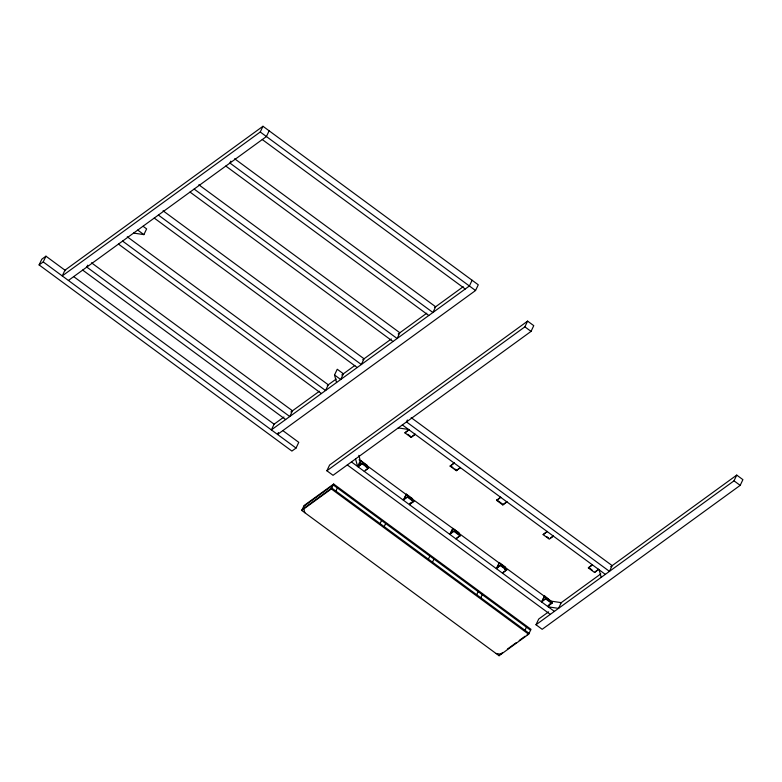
<?xml version="1.0" encoding="UTF-8"?>
<svg xmlns="http://www.w3.org/2000/svg" width="782" height="782" viewBox="0 0 782 782"><rect width="100%" height="100%" fill="white"/><g stroke="black" fill="none" stroke-linecap="round" stroke-linejoin="round"><path stroke-width="1.17" d="M283.025 430.745L298.763 442.338L296.046 448.066L291.911 451.067L39.1 264.922L41.817 259.194L45.952 256.193L65.629 270.68M39.1 264.922L43.225 261.921L45.952 256.193M87.711 265.186L86.802 267.092L289.77 416.532L292.488 410.804L91.484 262.801M133.595 233.085L143.888 234.62L146.615 228.891L143.086 226.291M230.846 161.141L229.937 163.057L432.905 312.497L435.633 306.769L234.62 158.766M262.967 126.273L64.965 270.191L62.237 275.919L260.25 132.002L262.967 126.273L478.271 284.795L475.544 290.523L277.542 434.45L278.451 432.534M269.135 130.809L266.408 136.547L68.405 280.464M334.53 374.979L337.247 369.251L343.415 373.786L340.698 379.524L334.53 374.979L336.563 382.525M301.754 510.451L304.081 505.534L333.67 484.029L530.988 629.314L528.661 634.222L499.072 655.727L301.754 510.451L331.343 488.936L333.67 484.029M326.876 470.764L329.593 465.036L527.596 321.119L533.764 325.654L531.046 331.392L333.034 475.309L326.876 470.764L524.878 326.847L527.596 321.119M335.879 491.067L337.355 487.958M366.347 467.519L367.345 465.417L361.176 460.872L358.684 466.131L362.467 463.374L368.635 467.919L364.275 471.399M361.176 460.872L358.107 466.854L362.467 463.374M472.103 280.259L469.386 285.987L271.374 429.905L274.101 424.176L283.954 417.011M407.393 420.012L406.484 421.918L609.452 571.368L612.179 565.63L411.166 417.637M415.203 434.381L411.068 437.382L404.91 432.847L408.918 429.611M411.068 437.382L415.086 434.157M380.072 523.598L381.548 520.499M384.187 526.628L385.653 523.52M411.567 500.812L412.564 498.711L406.396 494.165L403.903 499.424L407.686 496.668L413.854 501.213L409.494 504.693L410.403 502.777M406.396 494.165L403.326 500.148L407.686 496.668M460.422 467.675L456.287 470.676L450.129 466.14L454.137 462.905M456.287 470.676L460.305 467.45M428.37 559.159L429.846 556.061M432.485 562.19L433.961 559.081M410.042 497.352L459.063 532.943L452.895 528.407L450.403 533.666L454.186 530.91L460.354 535.455L455.994 538.925M452.895 528.407L449.836 534.389L454.186 530.91M506.922 501.917L502.797 504.918L496.629 500.372L500.636 497.147M502.797 504.918L506.804 501.692M476.678 594.731L478.154 591.622M480.783 597.751L482.259 594.652M504.566 569.286L505.563 567.185L499.405 562.649L496.902 567.898L500.695 565.151L506.853 569.687L502.503 573.167M499.405 562.649L496.335 568.631L500.695 565.151M553.421 536.159L549.296 539.16L543.128 534.614L547.146 531.389M499.072 655.727L499.493 654.827M524.976 630.292L526.452 627.184M550.44 600.732L544.624 595.943L542.122 601.192L545.914 598.445L552.072 602.981L547.723 606.461M544.624 595.943L541.555 601.925L545.914 598.445M610.644 566.745L736.732 475.104L742.9 479.64L740.183 485.368L542.17 629.295L536.002 624.75L538.73 619.021L548.583 611.856M549.599 603.978L548.231 606.842L558.534 608.376L561.251 602.648L550.958 601.114M598.641 569.452L594.516 572.453L588.347 567.908L592.365 564.682M594.516 572.453L598.523 569.218M536.002 624.75L734.015 480.832L736.732 475.104M290.845 411.997L319.418 391.235M327.296 385.506L336.162 379.065M341.763 374.989L354.881 365.458M362.76 359.73L391.323 338.968M398.194 333.973L426.786 313.191M434.665 307.463L463.237 286.701M303.651 506.443L333.249 484.928L530.558 630.214M404.91 432.847L409.035 429.846M302.184 509.541L331.773 488.036L529.091 633.322L527.117 634.749M365.79 469.982L368.635 467.919M450.129 466.14L454.254 463.14M410.071 503.96L413.854 501.213M496.629 500.372L500.754 497.372M456.571 538.202L460.354 535.455M543.128 534.614L547.263 531.613M503.07 572.444L506.853 569.687M550.469 537.987L553.304 535.924M588.347 567.908L592.482 564.907M548.29 605.737L552.072 602.981M560.401 603.264L600.791 573.91M500.48 654.114L502.455 652.677M507.391 649.089L516.267 642.638M519.228 640.487L525.142 636.186M398.224 427.92L408.527 429.465M495.983 653.459L501.135 654.231M260.25 132.002L475.544 290.523M524.878 326.847L531.046 331.392M734.015 480.832L740.183 485.368M262.283 139.548L465.251 288.988M225.812 166.058L428.78 315.498M198.833 184.777L399.846 332.77L397.119 338.508L194.151 189.068M190.026 192.069L392.994 341.509M163.057 210.788L364.06 358.782L361.343 364.52L158.375 215.07M154.24 218.07L357.208 367.52M137.73 230.074L143.888 234.62M402.359 424.919L605.327 574.369M407.774 434.313L411.303 436.903M450.354 465.661L452.993 467.607M454.753 468.907L456.522 470.197M496.853 499.903L503.022 504.439M546.882 536.735L548.641 538.026M588.572 567.429L592.101 570.029M127.27 236.799L328.274 384.793L325.556 390.531L122.588 241.081M118.453 244.082L321.422 393.532M359.055 459.816L409.572 497.01M459.073 533.451L552.219 602.042M362.242 463.853L368.41 468.398M407.461 497.147L413.629 501.692M453.961 531.389L460.129 535.924M500.46 565.63L506.628 570.166M545.68 598.924L551.848 603.46M351.431 461.937L554.399 611.377M82.667 270.093L285.645 419.543M347.306 464.938L550.274 614.378M73.498 276.476L274.169 424.225M43.225 261.921L296.046 448.066M331.343 488.936L528.661 634.222M599.159 569.824L601.192 577.37M358.86 455.359L360.316 460.745L357.599 466.483L355.556 458.936M303.817 508.945L304.833 512.718"/></g></svg>
